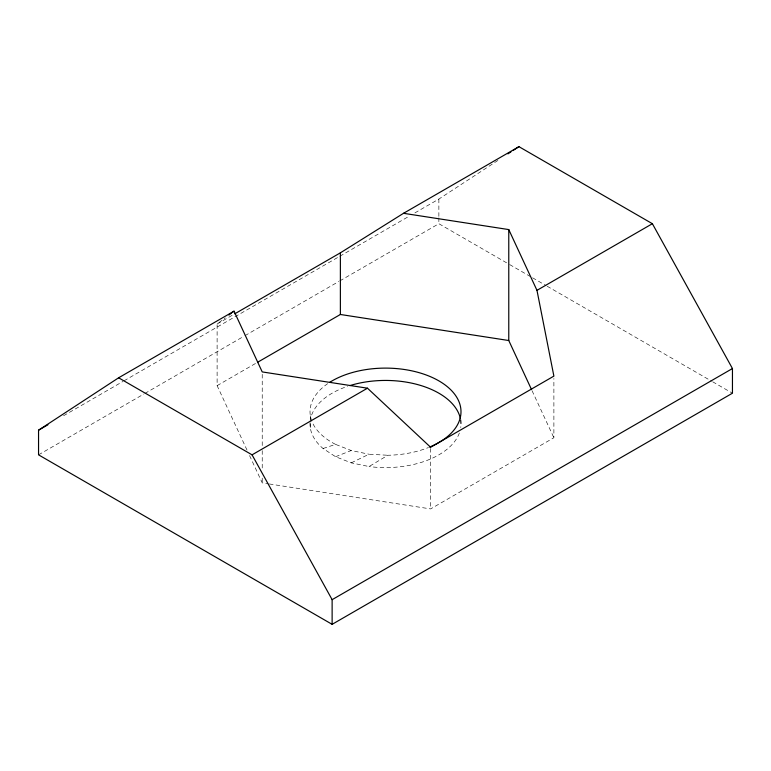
<?xml version="1.0" encoding="UTF-8"?>
<svg xmlns="http://www.w3.org/2000/svg" width="771" height="771" viewBox="0 0 771 771"><rect width="100%" height="100%" fill="white"/><g stroke="black" fill="none" stroke-linecap="round" stroke-linejoin="round"><path stroke-width="0.58" stroke-dasharray="3.85 2.89" d="M247.019 450.091L217.114 385.645L217.114 324.013L225.267 317.816M414.894 212.902L438.872 199.063L498.924 159.77M310.048 422.653A75.491 43.581 0 0 0 323.068 448.52L335.578 456.711L351.229 462.851L369.03 466.551L387.871 455.256A75.491 43.581 0 0 0 428.474 447.527M217.114 324.013L233.69 314.443M63.569 415.742L122.994 381.433M124.035 380.826L338.797 256.839M339.838 256.242L409.69 215.909M38.55 454.842L143.84 394.048M144.89 393.441L243.925 336.262M244.966 335.664L338.797 281.492M339.838 280.895L438.872 223.715L508.629 263.981M217.114 385.645L256.473 362.919M269.349 483.966L430.623 508.918L553.886 437.745L553.886 378.484M351.229 462.851L369.03 454.225L387.871 455.256M335.578 456.711L351.229 450.524L369.03 454.225M323.068 448.52L335.578 444.385L351.229 450.524M249.553 455.555L262.227 482.868L268.163 483.783M509.67 264.578L531.527 277.203M532.568 277.801L546.099 285.617M547.15 286.224L711.633 381.182M712.674 381.79L732.45 393.2M532.086 390.772L553.886 437.745M460.952 419.79L460.952 425.39M438.872 199.063L438.872 216.67M438.872 217.846L438.872 223.715M430.623 448.462L430.623 508.918M310.347 415.8L310.347 419.154M310.347 423.645L310.347 428.127M262.227 374.311L262.227 445.879M262.227 450.659L262.227 469.741M262.227 478.087L262.227 482.868M460.653 419.925A75.491 43.581 0 0 1 460.74 427.568M459.362 433.003A75.491 43.581 0 0 1 369.03 466.551M310.135 421.554A75.491 43.581 0 0 1 347.625 386.319M335.578 444.385A75.491 43.581 0 0 1 312.274 422.277M311.831 421.197A75.491 43.581 0 0 1 327.675 383.679"/><path stroke-width="1.16" d="M531.585 389.683L508.773 340.522L508.773 229.585L403.522 213.307L340.377 252.84L234.721 313.845M228.891 315.069L231.608 313.007M232.514 312.313L234.027 311.156L262.227 371.921L367.478 388.199L430.623 447.276L553.886 376.113L536.973 290.349L508.773 229.585M403.522 213.307L518.941 146.663L652.382 223.706L732.45 368.548L732.45 393.2L332.128 624.337L38.55 454.842L38.55 430.189L118.618 377.8L234.027 311.156M507.935 153.872L510.932 151.906M512.937 150.596L518.941 146.663M38.55 430.189L47.937 424.763M257.514 362.322L340.377 314.481L508.773 340.522M118.618 377.8L252.059 454.842L367.478 388.199M536.973 290.349L652.382 223.706M332.128 624.337L332.128 599.674L732.45 368.548M252.059 454.842L332.128 599.674M340.377 252.84L340.377 314.481M349.841 385.606A75.491 43.581 0 0 1 460.451 418.826M329.593 382.406A75.491 43.581 0 0 1 441.812 382.667A75.491 43.581 0 0 1 429.582 447.074"/></g></svg>
